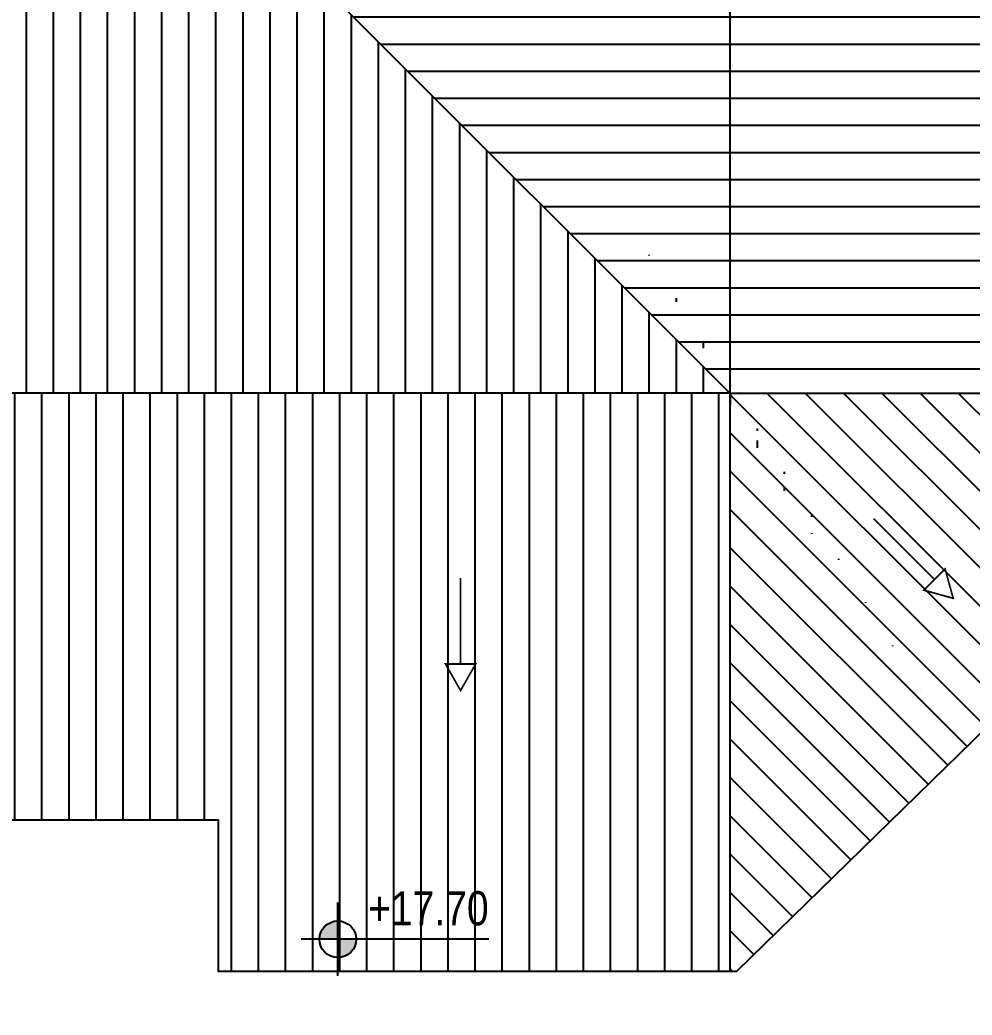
# Model space of a CAD drawing. Extents: x 58467 to 79089, y -33726 to -17391.
# Drawn here: x 77523 to 78082, y -21062 to -20478 of the extents above; entities that cross this region are included whole.
import ezdxf

# ---------------------------------------------------------------- set-up
doc = ezdxf.new("R2010")
doc.units = 0
doc.header["$LTSCALE"] = 100
for name, color, linetype in [('BA_elev1', 7, 'Continuous'), ('BA_elev3', 8, 'Continuous'), ('BA_level', 7, 'Continuous')]:
    doc.layers.add(name, color=color, linetype=linetype)
doc.styles.add('geomim', font='ARIALN.TTF', dxfattribs={"width": 0.9})

# ---------------------------------------------------------------- blocks, each defined once
blk = doc.blocks.new('KOTPLAN')
at = {"ltscale": 3}
h = blk.add_hatch(color=256, dxfattribs=at)
h.paths.add_polyline_path([(0, -0.0767, 0.414214), (0.077, 0.0003), (0, 0.0003)])
h.paths.add_polyline_path([(-0.077, 0.0003), (0, 0.0003), (0, 0.0772, 0.414214)])
for p, q in [((0, -0.1533), (0, 0.1533)), ((0.1533, 0), (-0.1533, 0))]:
    blk.add_line(p, q)
blk.add_line((0.6322, 0), (0, 0), dxfattribs=at)
blk.add_circle((0, 0), 0.0767)
for p in [(0.1265, 0.0584), (0.1265, -0.1966)]:
    blk.add_attdef('KOT', p, '', height=0.15)

msp = doc.modelspace()

# ---------------------------------------------------------------- hatches: boundary and pattern name
at = {"layer": 'BA_elev3'}
h = msp.add_hatch(dxfattribs=at)
h.set_pattern_fill('LINE', color=256, scale=5)
h.set_pattern_definition([(0, (32883.73, 12448.205), (0, 15.875), [])])
h.paths.add_polyline_path([(76901.59, -19659.08), (76901.59, -19554.06), (76925.68, -19554.06), (76927.29, -18922.7), (77655.58, -18922.7), (77655.58, -18937.7), (77849.49, -18937.7), (77849.49, -18808.66), (77939.59, -18814.63), (77939.59, -20697.09)])
h = msp.add_hatch(dxfattribs=at)
h.set_pattern_fill('LINE', color=256, scale=5)
h.set_pattern_definition([(0, (27663.703, 12448.205), (0, 15.875), [])])
h.paths.add_polyline_path([(77939.59, -20697.11), (78285.89, -20697.09), (78285.89, -19256.09), (78285.69, -19255.97), (78285.69, -19077.06), (78523.69, -19077.06), (78523.69, -18875.8), (77939.59, -18839.03)])
h = msp.add_hatch(dxfattribs=at)
h.set_pattern_fill('LINE', color=256, scale=5, angle=90)
h.set_pattern_definition([(90, (29314.868, 9773.416), (-15.875, 1e-15), [])])
h.paths.add_polyline_path([(77939.59, -20697.08), (77941.99, -20697.08), (78051.17, -20870.72), (77888.81, -20610.27), (77990.37, -20783.9), (77935.71, -20697.09), (77949.61, -20697.08), (77931.75, -20689.26), (76901.59, -19659.08), (76901.59, -20697.09), (77946.36, -20697.08)])
h = msp.add_hatch(dxfattribs=at)
h.set_pattern_fill('LINE', color=256, scale=5, angle=90)
h.set_pattern_definition([(90, (29308.093, 9087.175), (-15.875, 1e-15), [])])
h.paths.add_polyline_path([(77639.65, -21036.06), (77639.65, -21020.57), (77639.65, -21036.06), (77939.59, -21036.06), (77939.59, -20697.09), (76886.59, -20697.09), (76886.59, -21036.12), (77248.29, -21035.99), (77248.29, -21036.1), (77365.64, -21036.05), (77365.64, -21036.05), (77365.64, -21036.05), (77365.64, -20947.27), (77639.66, -20947.27)])
h = msp.add_hatch(dxfattribs=at)
h.set_pattern_fill('LINE', color=256, scale=5, angle=135)
h.set_pattern_definition([(135, (27663.703, 12448.205), (-11.22532, -11.22532), [])])
h.paths.add_polyline_path([(77939.59, -21036.06), (77939.59, -20697.09), (78285.89, -20697.09), (78285.89, -20701.95), (77943.66, -21036.06)])

# ---------------------------------------------------------------- linework, layer by layer
at = {"layer": 'BA_elev1'}
msp.add_line((76886.59, -19644.09), (77939.58, -20697.09), dxfattribs=at)
msp.add_lwpolyline([(76886.59, -20697.09), (76886.59, -19554.06), (76925.68, -19554.06), (76927.29, -18747.53), (77655.58, -18795.81), (77655.58, -18937.7), (77849.49, -18937.7), (77849.49, -18808.66), (77939.59, -18814.63), (77939.59, -20697.09)], close=True, dxfattribs=at)
for points in [[(78548.69, -18855.02), (77939.59, -18814.63), (77939.59, -20697.09), (76886.59, -20697.09), (76886.59, -21351.06)], [(76901.59, -21036.05), (77248.29, -21036.05), (77248.29, -21036.1), (77365.64, -21036.05), (77365.64, -20947.27), (77639.66, -20947.27), (77639.65, -21036.06), (77943.66, -21036.06), (78285.89, -20701.95), (78285.89, -19744.89), (78285.89, -19744.89), (78285.89, -19563.55), (78285.89, -19563.55), (78285.89, -19256.09), (78285.71, -19255.97), (78285.68, -19077.06), (78523.69, -19077.06), (78523.69, -18875.8), (77939.59, -18839.03), (77939.59, -18839.03)], [(77939.59, -20697.09), (78285.89, -20697.09)], [(77939.59, -20697.09), (77939.59, -21036.06)]]:
    msp.add_lwpolyline(points, dxfattribs=at)
at = {"layer": 'BA_elev1', "color": 1, "const_width": 1}
for points in [[(78023.84, -20770.71), (78059.55, -20806.42)], [(77781.76, -20805.46), (77781.76, -20855.95)]]:
    msp.add_lwpolyline(points, dxfattribs=at)
for points in [[(78065.79, -20800.18), (78053.31, -20812.66), (78070.54, -20817.41)], [(77790.58, -20855.95), (77772.93, -20855.95), (77781.76, -20871.5)]]:
    msp.add_lwpolyline(points, close=True, dxfattribs=at)

# ---------------------------------------------------------------- block references
at = {"layer": 'BA_level'}
ref = msp.add_blockref('KOTPLAN', (77709.81, -21017.36), dxfattribs=dict(at, xscale=140.0000000000091, yscale=140.0000000000091, zscale=140.0000000000091))
ref.add_attrib('KOT', '+17.70', (77727.52, -21009.18), dxfattribs={"layer": '0', "color": 252, "height": 20, "style": 'geomim'})

doc.saveas('drawing.dxf')
